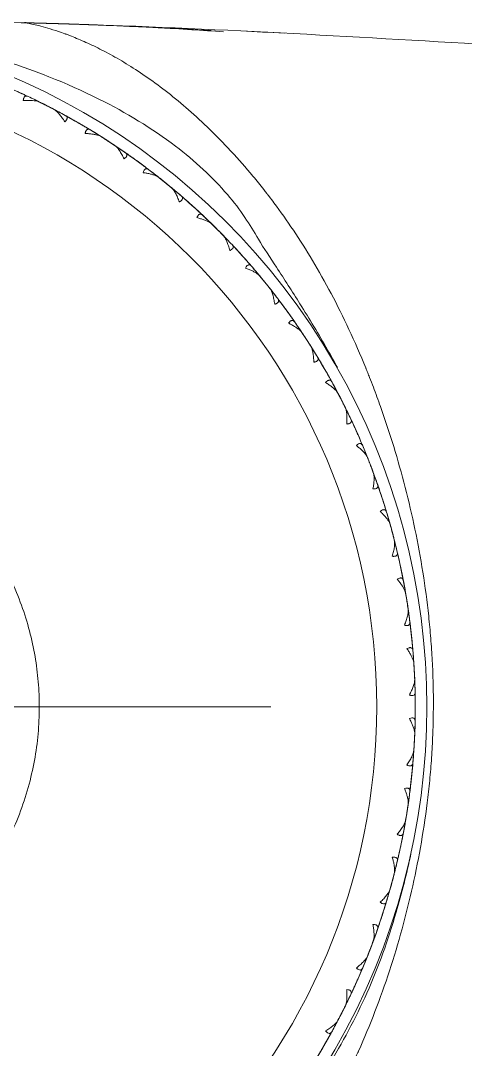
# Model space of a CAD drawing. Extents: x 6453 to 7582, y 0 to 827.
# Drawn here: x 7151.34 to 7162.87, y 208.37 to 235.06 of the extents above; entities that cross this region are included whole.
import ezdxf

# ---------------------------------------------------------------- set-up
doc = ezdxf.new("R2010")
doc.units = 0
doc.header["$LTSCALE"] = 30
doc.header["$MEASUREMENT"] = 0
doc.linetypes.add('CENTER', pattern=[2, 1.25, -0.25, 0.25, -0.25])
doc.layers.add('1', color=7, linetype='CONTINUOUS')
doc.layers.add('DEF_LAYER_ASSEM_MEMBER', color=7, linetype='CONTINUOUS')

msp = doc.modelspace()

# ---------------------------------------------------------------- linework, layer by layer
at = {"layer": '1', "color": 7, "linetype": 'Continuous', "lineweight": 18}
for start, end in [(65.1459, 76.6153), (53.1478, 64.6144), (43.3463, 52.6106), (41.1469, 42.975), (37.3894, 40.6097), (29.1487, 36.8494), (23.1384, 28.6088), (17.1478, 22.6519), (335.1431, 16.605), (331.1325, 334.6453), (325.3809, 330.615)]:
    msp.add_arc((7144.072, 217.263), 17.5, start, end, dxfattribs=at)
at = {"layer": '1', "color": 7, "linetype": 'Continuous', "lineweight": 13}
for start, end in [(0, 180), (180, 0)]:
    msp.add_arc((7144.072, 217.263), 16.5, start, end, dxfattribs=at)
at = {"layer": '1', "color": 7, "linetype": 'Continuous', "lineweight": 18}
msp.add_ellipse((7144.072, 217.263), major_axis=(14.737, 9.983), ratio=1, start_param=4.116945, end_param=7.258595, dxfattribs=at)
for points in [[(7144.072, 235.063), (7146.589, 235.063), (7149.111, 235.064), (7151.588, 235.003)], [(7151.338, 233.184), (7151.361, 233.173), (7151.385, 233.162), (7151.408, 233.151)], [(7151.533, 233.093), (7151.589, 233.067), (7151.702, 233.013), (7151.815, 232.957), (7151.871, 232.929)], [(7151.827, 232.951), (7151.809, 232.96), (7151.767, 232.974), (7151.689, 232.987), (7151.602, 232.992), (7151.508, 232.992), (7151.441, 232.989), (7151.407, 232.987)], [(7151.872, 232.929), (7151.92, 232.905), (7151.968, 232.881), (7152.017, 232.856)], [(7152.017, 232.856), (7152.065, 232.831), (7152.113, 232.807), (7152.161, 232.782)], [(7152.162, 232.781), (7152.217, 232.752), (7152.328, 232.694), (7152.438, 232.634), (7152.493, 232.604)], [(7152.562, 232.566), (7152.602, 232.544), (7152.642, 232.522), (7152.681, 232.499)], [(7152.683, 232.498), (7152.73, 232.472), (7152.776, 232.445), (7152.822, 232.419)], [(7152.822, 232.419), (7152.868, 232.392), (7152.915, 232.365), (7152.961, 232.337)], [(7152.962, 232.337), (7152.984, 232.324), (7153.007, 232.311), (7153.029, 232.297)], [(7153.147, 232.226), (7153.201, 232.194), (7153.308, 232.128), (7153.413, 232.062), (7153.466, 232.028)], [(7153.424, 232.055), (7153.408, 232.065), (7153.367, 232.084), (7153.291, 232.104), (7153.205, 232.119), (7153.111, 232.129), (7153.044, 232.133), (7153.01, 232.134)], [(7153.466, 232.028), (7153.512, 231.999), (7153.558, 231.97), (7153.603, 231.94)], [(7153.603, 231.94), (7153.649, 231.91), (7153.694, 231.881), (7153.739, 231.851)], [(7154.051, 231.64), (7153.999, 231.675), (7153.897, 231.746), (7153.792, 231.816), (7153.739, 231.851)], [(7154.114, 231.596), (7154.152, 231.569), (7154.189, 231.542), (7154.227, 231.516)], [(7154.229, 231.514), (7154.272, 231.483), (7154.315, 231.452), (7154.358, 231.421)], [(7154.358, 231.421), (7154.401, 231.39), (7154.444, 231.358), (7154.487, 231.327)], [(7154.489, 231.325), (7154.51, 231.31), (7154.53, 231.295), (7154.55, 231.279)], [(7154.661, 231.196), (7154.711, 231.158), (7154.81, 231.082), (7154.909, 231.005), (7154.958, 230.965)], [(7154.919, 230.996), (7154.904, 231.008), (7154.866, 231.031), (7154.792, 231.059), (7154.708, 231.083), (7154.616, 231.103), (7154.549, 231.113), (7154.515, 231.118)], [(7154.958, 230.965), (7155.001, 230.931), (7155.043, 230.897), (7155.085, 230.863)], [(7155.085, 230.863), (7155.127, 230.829), (7155.169, 230.795), (7155.211, 230.761)], [(7155.211, 230.76), (7155.26, 230.72), (7155.357, 230.639), (7155.452, 230.558), (7155.499, 230.518)], [(7155.558, 230.466), (7155.593, 230.436), (7155.627, 230.406), (7155.661, 230.376)], [(7155.661, 230.376), (7155.701, 230.34), (7155.742, 230.304), (7155.782, 230.268)], [(7155.782, 230.268), (7155.821, 230.233), (7155.86, 230.197), (7155.9, 230.161)], [(7155.902, 230.159), (7155.921, 230.142), (7155.94, 230.124), (7155.958, 230.107)], [(7156.295, 229.787), (7156.281, 229.801), (7156.245, 229.827), (7156.175, 229.863), (7156.094, 229.896), (7156.005, 229.925), (7155.94, 229.942), (7155.906, 229.951)], [(7156.06, 230.013), (7156.105, 229.97), (7156.195, 229.884), (7156.286, 229.797), (7156.331, 229.752)], [(7156.331, 229.752), (7156.37, 229.714), (7156.408, 229.676), (7156.446, 229.638)], [(7156.446, 229.638), (7156.484, 229.6), (7156.523, 229.561), (7156.561, 229.522)], [(7156.561, 229.522), (7156.605, 229.477), (7156.692, 229.387), (7156.779, 229.296), (7156.821, 229.251)], [(7156.876, 229.193), (7156.906, 229.16), (7156.937, 229.127), (7156.968, 229.093)], [(7156.968, 229.093), (7157.004, 229.054), (7157.04, 229.014), (7157.077, 228.973)], [(7157.077, 228.973), (7157.112, 228.934), (7157.148, 228.894), (7157.183, 228.854)], [(7157.185, 228.852), (7157.203, 228.832), (7157.22, 228.812), (7157.238, 228.791)], [(7157.537, 228.441), (7157.525, 228.456), (7157.492, 228.486), (7157.426, 228.529), (7157.348, 228.57), (7157.263, 228.608), (7157.2, 228.632), (7157.168, 228.644)], [(7157.327, 228.69), (7157.367, 228.643), (7157.448, 228.548), (7157.529, 228.451), (7157.569, 228.403)], [(7157.569, 228.402), (7157.603, 228.361), (7157.637, 228.319), (7157.672, 228.276)], [(7157.672, 228.276), (7157.706, 228.235), (7157.74, 228.192), (7157.774, 228.15)], [(7157.774, 228.149), (7157.812, 228.102), (7157.888, 228.005), (7157.966, 227.904), (7158.005, 227.852)], [(7158.052, 227.789), (7158.08, 227.753), (7158.107, 227.717), (7158.134, 227.68)], [(7158.135, 227.678), (7158.167, 227.636), (7158.198, 227.593), (7158.23, 227.55)], [(7158.23, 227.55), (7158.261, 227.507), (7158.292, 227.464), (7158.323, 227.42)], [(7158.324, 227.418), (7158.34, 227.397), (7158.355, 227.376), (7158.369, 227.354)], [(7158.632, 226.972), (7158.621, 226.988), (7158.592, 227.021), (7158.531, 227.071), (7158.458, 227.12), (7158.376, 227.167), (7158.317, 227.198), (7158.286, 227.213)], [(7158.448, 227.242), (7158.484, 227.191), (7158.554, 227.088), (7158.624, 226.983), (7158.659, 226.931)], [(7158.66, 226.93), (7158.689, 226.885), (7158.719, 226.84), (7158.749, 226.794)], [(7158.749, 226.794), (7158.778, 226.749), (7158.807, 226.704), (7158.836, 226.658)], [(7158.837, 226.657), (7158.87, 226.605), (7158.937, 226.499), (7159.003, 226.392), (7159.035, 226.338)], [(7159.076, 226.27), (7159.099, 226.232), (7159.123, 226.193), (7159.146, 226.153)], [(7159.146, 226.153), (7159.173, 226.107), (7159.2, 226.06), (7159.227, 226.013)], [(7159.227, 226.013), (7159.254, 225.967), (7159.28, 225.921), (7159.306, 225.875)], [(7159.308, 225.872), (7159.321, 225.85), (7159.333, 225.827), (7159.346, 225.805)], [(7159.567, 225.397), (7159.558, 225.414), (7159.532, 225.45), (7159.477, 225.506), (7159.409, 225.563), (7159.333, 225.618), (7159.277, 225.654), (7159.248, 225.673)], [(7159.413, 225.684), (7159.442, 225.63), (7159.502, 225.52), (7159.561, 225.409), (7159.59, 225.353)], [(7159.59, 225.353), (7159.615, 225.305), (7159.64, 225.256), (7159.665, 225.208)], [(7159.665, 225.208), (7159.689, 225.16), (7159.713, 225.112), (7159.738, 225.063)], [(7159.738, 225.063), (7159.766, 225.007), (7159.821, 224.895), (7159.875, 224.781), (7159.902, 224.724)], [(7159.935, 224.653), (7159.954, 224.612), (7159.973, 224.57), (7159.992, 224.529)], [(7159.993, 224.529), (7160.015, 224.479), (7160.037, 224.43), (7160.059, 224.381)], [(7160.059, 224.381), (7160.081, 224.333), (7160.102, 224.284), (7160.123, 224.235)], [(7160.124, 224.233), (7160.134, 224.209), (7160.145, 224.186), (7160.155, 224.163)], [(7160.332, 223.732), (7160.325, 223.751), (7160.303, 223.789), (7160.254, 223.851), (7160.193, 223.914), (7160.123, 223.977), (7160.071, 224.019), (7160.044, 224.04)], [(7160.209, 224.035), (7160.233, 223.977), (7160.281, 223.862), (7160.327, 223.745), (7160.351, 223.687)], [(7160.351, 223.685), (7160.371, 223.635), (7160.39, 223.585), (7160.41, 223.535)], [(7160.41, 223.535), (7160.429, 223.484), (7160.448, 223.434), (7160.467, 223.383)], [(7160.467, 223.382), (7160.489, 223.323), (7160.533, 223.205), (7160.575, 223.087), (7160.595, 223.029)], [(7160.621, 222.954), (7160.636, 222.911), (7160.65, 222.868), (7160.665, 222.825)], [(7160.665, 222.825), (7160.682, 222.773), (7160.699, 222.722), (7160.715, 222.671)], [(7160.715, 222.671), (7160.732, 222.621), (7160.748, 222.57), (7160.764, 222.519)], [(7160.92, 221.997), (7160.914, 222.016), (7160.896, 222.057), (7160.854, 222.123), (7160.799, 222.192), (7160.737, 222.262), (7160.689, 222.31), (7160.665, 222.334)], [(7160.765, 222.517), (7160.773, 222.492), (7160.78, 222.468), (7160.788, 222.444)], [(7160.828, 222.311), (7160.846, 222.251), (7160.881, 222.132), (7160.916, 222.011), (7160.933, 221.95)], [(7160.933, 221.948), (7160.948, 221.896), (7160.962, 221.844), (7160.976, 221.793)], [(7160.976, 221.793), (7160.99, 221.741), (7161.003, 221.688), (7161.017, 221.636)], [(7161.017, 221.635), (7161.033, 221.574), (7161.064, 221.452), (7161.093, 221.33), (7161.107, 221.27)], [(7161.125, 221.193), (7161.135, 221.149), (7161.145, 221.105), (7161.155, 221.06)], [(7161.156, 221.058), (7161.167, 221.006), (7161.179, 220.954), (7161.19, 220.902)], [(7161.19, 220.902), (7161.201, 220.85), (7161.211, 220.798), (7161.222, 220.746)], [(7161.223, 220.743), (7161.228, 220.718), (7161.233, 220.693), (7161.238, 220.668)], [(7161.322, 220.21), (7161.319, 220.23), (7161.305, 220.272), (7161.27, 220.343), (7161.223, 220.417), (7161.168, 220.493), (7161.126, 220.545), (7161.104, 220.572)], [(7161.264, 220.532), (7161.276, 220.471), (7161.298, 220.348), (7161.32, 220.224), (7161.33, 220.162)], [(7161.33, 220.161), (7161.339, 220.108), (7161.348, 220.054), (7161.357, 220.001)], [(7161.357, 220.001), (7161.365, 219.948), (7161.373, 219.894), (7161.381, 219.84)], [(7161.381, 219.84), (7161.391, 219.777), (7161.408, 219.652), (7161.425, 219.529), (7161.433, 219.467)], [(7161.442, 219.389), (7161.448, 219.344), (7161.453, 219.299), (7161.458, 219.254)], [(7161.459, 219.251), (7161.465, 219.198), (7161.471, 219.145), (7161.476, 219.093)], [(7161.476, 219.093), (7161.482, 219.04), (7161.487, 218.987), (7161.492, 218.934)], [(7161.492, 218.931), (7161.495, 218.906), (7161.497, 218.88), (7161.499, 218.855)], [(7161.536, 218.391), (7161.534, 218.411), (7161.525, 218.454), (7161.498, 218.528), (7161.459, 218.607), (7161.412, 218.688), (7161.375, 218.745), (7161.356, 218.773)], [(7161.512, 218.717), (7161.517, 218.655), (7161.526, 218.53), (7161.535, 218.405), (7161.539, 218.342)], [(7161.539, 218.341), (7161.542, 218.287), (7161.545, 218.233), (7161.548, 218.179)], [(7161.548, 218.179), (7161.551, 218.125), (7161.553, 218.071), (7161.556, 218.017)], [(7161.556, 218.016), (7161.558, 217.953), (7161.563, 217.828), (7161.567, 217.703), (7161.568, 217.641)], [(7161.566, 217.739), (7161.568, 217.635), (7161.57, 217.531), (7161.571, 217.425)], [(7161.571, 217.423), (7161.572, 217.37), (7161.572, 217.317), (7161.572, 217.263)], [(7161.572, 217.263), (7161.572, 217.21), (7161.572, 217.157), (7161.571, 217.104)], [(7161.558, 216.559), (7161.559, 216.579), (7161.554, 216.623), (7161.534, 216.7), (7161.504, 216.782), (7161.466, 216.868), (7161.435, 216.928), (7161.419, 216.958)], [(7161.568, 216.886), (7161.567, 216.823), (7161.563, 216.697), (7161.558, 216.572), (7161.556, 216.51)], [(7161.556, 216.51), (7161.553, 216.455), (7161.551, 216.401), (7161.548, 216.347)], [(7161.539, 216.185), (7161.535, 216.122), (7161.526, 215.996), (7161.517, 215.872), (7161.512, 215.81)], [(7161.548, 216.347), (7161.545, 216.293), (7161.542, 216.239), (7161.539, 216.185)], [(7161.519, 215.903), (7161.511, 215.8), (7161.502, 215.697), (7161.492, 215.595)], [(7161.476, 215.434), (7161.471, 215.381), (7161.465, 215.328), (7161.459, 215.276)], [(7161.479, 215.46), (7161.478, 215.451), (7161.477, 215.443), (7161.476, 215.434)], [(7161.388, 214.736), (7161.391, 214.755), (7161.392, 214.8), (7161.38, 214.877), (7161.358, 214.963), (7161.329, 215.052), (7161.305, 215.115), (7161.292, 215.147)], [(7161.458, 215.273), (7161.454, 215.237), (7161.45, 215.202), (7161.446, 215.167)], [(7161.433, 215.059), (7161.425, 214.997), (7161.408, 214.872), (7161.39, 214.748), (7161.381, 214.687)], [(7161.381, 214.686), (7161.373, 214.633), (7161.365, 214.579), (7161.357, 214.526)], [(7161.33, 214.365), (7161.32, 214.303), (7161.298, 214.179), (7161.276, 214.056), (7161.264, 213.995)], [(7161.357, 214.526), (7161.348, 214.472), (7161.339, 214.419), (7161.33, 214.366)], [(7161.281, 214.086), (7161.262, 213.985), (7161.243, 213.884), (7161.223, 213.784)], [(7161.19, 213.625), (7161.201, 213.678), (7161.212, 213.73), (7161.222, 213.781)], [(7161.19, 213.625), (7161.178, 213.573), (7161.167, 213.521), (7161.156, 213.469)], [(7161.029, 212.939), (7161.034, 212.958), (7161.039, 213.003), (7161.036, 213.081), (7161.023, 213.168), (7161.003, 213.26), (7160.986, 213.325), (7160.977, 213.358)], [(7161.017, 212.892), (7161.033, 212.952), (7161.064, 213.074), (7161.093, 213.196), (7161.107, 213.257)], [(7161.123, 213.326), (7161.134, 213.374), (7161.145, 213.42), (7161.155, 213.466)], [(7160.933, 212.577), (7160.947, 212.629), (7160.962, 212.682), (7160.976, 212.734)], [(7160.976, 212.734), (7160.99, 212.787), (7161.004, 212.839), (7161.017, 212.891)], [(7160.828, 212.216), (7160.847, 212.277), (7160.883, 212.399), (7160.916, 212.518), (7160.933, 212.577)], [(7160.765, 212.01), (7160.773, 212.034), (7160.78, 212.059), (7160.788, 212.083)], [(7160.665, 211.701), (7160.653, 211.667), (7160.642, 211.633), (7160.63, 211.599)], [(7160.665, 211.704), (7160.682, 211.755), (7160.699, 211.805), (7160.715, 211.855)], [(7160.723, 211.88), (7160.721, 211.872), (7160.718, 211.864), (7160.715, 211.855)], [(7160.595, 211.498), (7160.575, 211.439), (7160.533, 211.322), (7160.489, 211.204), (7160.467, 211.144)], [(7160.484, 211.19), (7160.491, 211.209), (7160.501, 211.252), (7160.506, 211.331), (7160.502, 211.419), (7160.492, 211.512), (7160.482, 211.579), (7160.476, 211.612)], [(7160.467, 211.144), (7160.448, 211.093), (7160.429, 211.043), (7160.41, 210.992)], [(7160.41, 210.992), (7160.39, 210.942), (7160.371, 210.891), (7160.351, 210.841)], [(7160.247, 210.584), (7160.207, 210.487), (7160.166, 210.391), (7160.124, 210.294)], [(7160.351, 210.84), (7160.328, 210.782), (7160.281, 210.666), (7160.233, 210.55), (7160.209, 210.492)], [(7160.059, 210.145), (7160.037, 210.096), (7160.015, 210.046), (7159.992, 209.997)], [(7160.07, 210.169), (7160.066, 210.161), (7160.063, 210.153), (7160.059, 210.145)], [(7159.902, 209.802), (7159.875, 209.746), (7159.822, 209.633), (7159.766, 209.521), (7159.738, 209.464)], [(7159.76, 209.508), (7159.769, 209.526), (7159.783, 209.568), (7159.795, 209.646), (7159.801, 209.733), (7159.801, 209.827), (7159.798, 209.894), (7159.795, 209.929)], [(7159.992, 209.998), (7159.977, 209.965), (7159.962, 209.932), (7159.947, 209.9)], [(7159.665, 209.318), (7159.64, 209.27), (7159.615, 209.222), (7159.59, 209.174)], [(7159.738, 209.464), (7159.714, 209.415), (7159.689, 209.367), (7159.665, 209.318)], [(7159.59, 209.174), (7159.561, 209.118), (7159.503, 209.008), (7159.443, 208.897), (7159.413, 208.842)], [(7159.46, 208.928), (7159.41, 208.837), (7159.36, 208.746), (7159.308, 208.654)], [(7159.227, 208.513), (7159.201, 208.467), (7159.174, 208.422), (7159.147, 208.376)], [(7159.24, 208.536), (7159.236, 208.528), (7159.232, 208.521), (7159.227, 208.513)]]:
    msp.add_open_spline(points, degree=3, dxfattribs=at)
for points, knots in [([(7144.376, 235.047), (7145.011, 235.045), (7146.433, 234.979), (7148.568, 234.661), (7150.963, 234.059), (7153.27, 233.159), (7155.306, 231.931), (7156.518, 230.813), (7157.165, 229.969), (7157.51, 229.367), (7158.008, 228.613), (7158.625, 227.658), (7159.159, 226.778), (7159.472, 226.216), (7159.556, 226.061)], [0, 0, 0, 0, 0.09781, 0.219866, 0.331187, 0.477574, 0.600423, 0.702534, 0.747007, 0.788772, 0.838445, 0.899373, 0.972473, 1, 1, 1, 1]), ([(7162.042, 217.281), (7162.042, 217.378), (7162.042, 217.476), (7162.04, 217.673), (7162.038, 217.772), (7162.031, 218.066), (7162.024, 218.262), (7162.003, 218.651), (7161.99, 218.845), (7161.959, 219.231), (7161.941, 219.423), (7161.88, 219.997), (7161.829, 220.377), (7161.71, 221.128), (7161.641, 221.499), (7161.488, 222.234), (7161.404, 222.597), (7161.219, 223.313), (7161.12, 223.667), (7160.906, 224.365), (7160.792, 224.71), (7160.611, 225.219), (7160.549, 225.387), (7160.454, 225.638), (7160.405, 225.763), (7160.347, 225.908), (7160.318, 225.98), (7160.304, 226.016), (7160.296, 226.034), (7160.293, 226.043), (7160.291, 226.047), (7160.29, 226.049), (7160.289, 226.051), (7160.289, 226.051), (7160.148, 226.397), (7160.002, 226.73), (7159.702, 227.373), (7159.548, 227.683), (7159.233, 228.278), (7159.072, 228.564), (7158.745, 229.112), (7158.579, 229.374), (7158.245, 229.873), (7158.076, 230.11), (7157.866, 230.392), (7157.814, 230.461), (7157.759, 230.533), (7157.745, 230.551), (7157.741, 230.555), (7157.74, 230.557), (7157.74, 230.558), (7157.738, 230.56), (7157.73, 230.57), (7157.699, 230.61), (7157.576, 230.768), (7157.458, 230.913), (7157.176, 231.253), (7156.988, 231.466), (7156.708, 231.768), (7156.569, 231.915), (7156.408, 232.078), (7156.328, 232.157), (7156.288, 232.196), (7156.268, 232.216), (7156.258, 232.226), (7156.253, 232.231), (7156.251, 232.233), (7156.249, 232.234), (7156.249, 232.235), (7156.061, 232.417), (7155.877, 232.587), (7155.512, 232.907), (7155.332, 233.056), (7154.978, 233.333), (7154.804, 233.461), (7154.464, 233.699), (7154.298, 233.808), (7153.976, 234.008), (7153.82, 234.098), (7153.519, 234.263), (7153.373, 234.338), (7153.096, 234.471), (7152.963, 234.53), (7152.775, 234.61), (7152.683, 234.647), (7152.581, 234.686), (7152.531, 234.705), (7152.507, 234.714), (7152.495, 234.718), (7152.488, 234.721), (7152.486, 234.722), (7152.484, 234.722), (7152.483, 234.723), (7152.264, 234.803), (7152.074, 234.861), (7151.841, 234.924), (7151.772, 234.942), (7151.652, 234.97), (7151.601, 234.981), (7151.52, 234.998), (7151.489, 235.003), (7151.448, 235.011), (7151.438, 235.013), (7151.441, 235.014), (7151.453, 235.013), (7151.49, 235.01), (7151.505, 235.009), (7151.533, 235.006), (7151.542, 235.005), (7151.564, 235.004), (7151.575, 235.003), (7151.588, 235.002)], [0, 0, 0, 0, 0.007812, 0.007812, 0.015625, 0.015625, 0.03125, 0.03125, 0.046875, 0.046875, 0.0625, 0.0625, 0.09375, 0.09375, 0.125, 0.125, 0.15625, 0.15625, 0.1875, 0.1875, 0.21875, 0.21875, 0.234375, 0.234375, 0.242187, 0.246094, 0.248047, 0.249023, 0.249512, 0.249756, 0.249878, 0.249939, 0.249939, 0.25, 0.25, 0.28125, 0.28125, 0.3125, 0.3125, 0.34375, 0.34375, 0.375, 0.375, 0.40625, 0.40625, 0.414062, 0.416016, 0.416504, 0.416626, 0.416687, 0.416687, 0.416748, 0.416992, 0.417969, 0.421875, 0.4375, 0.4375, 0.46875, 0.46875, 0.484375, 0.492187, 0.496094, 0.498047, 0.499023, 0.499512, 0.499756, 0.499878, 0.499878, 0.5, 0.5, 0.53125, 0.53125, 0.5625, 0.5625, 0.59375, 0.59375, 0.625, 0.625, 0.65625, 0.65625, 0.6875, 0.6875, 0.71875, 0.71875, 0.734375, 0.742187, 0.746094, 0.748047, 0.749023, 0.749512, 0.749756, 0.749756, 0.75, 0.75, 0.8125, 0.8125, 0.84375, 0.84375, 0.875, 0.875, 0.90625, 0.90625, 0.9375, 0.9375, 0.96875, 0.96875, 0.984375, 0.984375, 0.992187, 0.992187, 1, 1, 1, 1]), ([(7151.588, 235.003), (7151.59, 235.003), (7151.596, 235.003), (7151.605, 235.003), (7151.614, 235.002), (7151.623, 235.002), (7151.632, 235.002), (7151.642, 235.002), (7151.652, 235.001), (7151.662, 235.001), (7151.672, 235.001), (7151.682, 235.001), (7151.693, 235), (7151.704, 235), (7151.715, 235), (7151.726, 235), (7151.738, 234.999), (7151.75, 234.999), (7151.762, 234.999), (7151.774, 234.998), (7151.787, 234.998), (7151.799, 234.998), (7151.812, 234.997), (7151.825, 234.997), (7151.839, 234.997), (7151.852, 234.996), (7151.866, 234.996), (7151.88, 234.996), (7151.894, 234.995), (7151.909, 234.995), (7151.924, 234.994), (7151.938, 234.994), (7151.954, 234.994), (7151.969, 234.993), (7151.984, 234.993), (7152, 234.992), (7152.016, 234.992), (7152.032, 234.991), (7152.049, 234.991), (7152.066, 234.991), (7152.083, 234.99), (7152.1, 234.99), (7152.117, 234.989), (7152.135, 234.989), (7152.152, 234.988), (7152.17, 234.988), (7152.189, 234.987), (7152.207, 234.987), (7152.226, 234.986), (7152.244, 234.985), (7152.264, 234.985), (7152.283, 234.984), (7152.302, 234.984), (7152.322, 234.983), (7152.342, 234.983), (7152.362, 234.982), (7152.383, 234.981), (7152.403, 234.981), (7152.424, 234.98), (7152.445, 234.979), (7152.467, 234.979), (7152.488, 234.978), (7152.51, 234.977), (7152.532, 234.977), (7152.554, 234.976), (7152.576, 234.975), (7152.599, 234.975), (7152.622, 234.974), (7152.645, 234.973), (7152.668, 234.972), (7152.692, 234.972), (7152.715, 234.971), (7152.739, 234.97), (7152.763, 234.969), (7152.788, 234.968), (7152.812, 234.968), (7152.837, 234.967), (7152.862, 234.966), (7152.887, 234.965), (7152.913, 234.964), (7152.938, 234.963), (7152.964, 234.962), (7152.99, 234.962), (7153.017, 234.961), (7153.043, 234.96), (7153.07, 234.959), (7153.097, 234.958), (7153.124, 234.957), (7153.151, 234.956), (7153.179, 234.955), (7153.207, 234.954), (7153.235, 234.953), (7153.263, 234.952), (7153.291, 234.951), (7153.32, 234.95), (7153.349, 234.948), (7153.378, 234.947), (7153.398, 234.947), (7153.407, 234.946)], [0, 0, 0, 0, 0.010669, 0.02133, 0.031984, 0.04263, 0.053269, 0.0639, 0.074524, 0.08514, 0.09575, 0.106352, 0.116947, 0.127536, 0.138117, 0.148691, 0.159259, 0.16982, 0.180375, 0.190923, 0.201464, 0.212, 0.222529, 0.233051, 0.243568, 0.254079, 0.264583, 0.275082, 0.285575, 0.296062, 0.306544, 0.31702, 0.32749, 0.337955, 0.348415, 0.358869, 0.369318, 0.379763, 0.390202, 0.400636, 0.411065, 0.421489, 0.431909, 0.442324, 0.452735, 0.463141, 0.473542, 0.483939, 0.494332, 0.504721, 0.515106, 0.525487, 0.535864, 0.546237, 0.556606, 0.566971, 0.577333, 0.587691, 0.598046, 0.608397, 0.618745, 0.62909, 0.639432, 0.649771, 0.660106, 0.670439, 0.680769, 0.691096, 0.70142, 0.711742, 0.722061, 0.732378, 0.742692, 0.753004, 0.763314, 0.773622, 0.783927, 0.794231, 0.804532, 0.814832, 0.82513, 0.835427, 0.845721, 0.856015, 0.866306, 0.876597, 0.886886, 0.897174, 0.90746, 0.917746, 0.92803, 0.938314, 0.948597, 0.958879, 0.96916, 0.97944, 0.98972, 1, 1, 1, 1]), ([(7158.17, 234.738), (7157.798, 234.757), (7157.425, 234.776), (7155.233, 234.884), (7153.411, 234.957), (7151.588, 235.002)], [0, 0, 0, 0, 0.169866, 0.169866, 1, 1, 1, 1]), ([(7173.412, 233.941), (7171.595, 234.009), (7169.778, 234.092), (7166.144, 234.282), (7164.327, 234.39), (7160.692, 234.601), (7158.873, 234.706), (7155.232, 234.884), (7153.411, 234.957), (7151.588, 235.002)], [0, 0, 0, 0, 0.25, 0.25, 0.5, 0.5, 0.75, 0.75, 1, 1, 1, 1]), ([(7153.407, 234.946), (7153.626, 234.938), (7153.86, 234.928), (7154.358, 234.906), (7154.622, 234.893), (7155.179, 234.864), (7155.473, 234.847), (7156.043, 234.811), (7156.316, 234.793), (7156.599, 234.772)], [0, 0, 0, 0, 0.259504, 0.259504, 0.519009, 0.519009, 0.778513, 0.778513, 1, 1, 1, 1]), ([(7151.533, 233.093), (7151.516, 233.101), (7151.499, 233.106), (7151.478, 233.106), (7151.471, 233.105), (7151.461, 233.102), (7151.458, 233.101), (7151.452, 233.097), (7151.449, 233.095), (7151.435, 233.084), (7151.426, 233.071), (7151.416, 233.045), (7151.413, 233.035), (7151.41, 233.018), (7151.409, 233.012), (7151.408, 233), (7151.407, 232.993), (7151.407, 232.987)], [0, 0, 0, 0, 0.25, 0.25, 0.375, 0.375, 0.4375, 0.4375, 0.5, 0.5, 0.75, 0.75, 0.875, 0.875, 0.9375, 0.9375, 1, 1, 1, 1]), ([(7152.205, 232.758), (7152.226, 232.748), (7152.247, 232.732), (7152.281, 232.701), (7152.292, 232.69), (7152.31, 232.672), (7152.315, 232.666), (7152.327, 232.653), (7152.333, 232.646), (7152.362, 232.611), (7152.386, 232.58), (7152.434, 232.513), (7152.457, 232.477), (7152.481, 232.439)], [0, 0, 0, 0, 0.25, 0.25, 0.375, 0.375, 0.4375, 0.4375, 0.5, 0.5, 0.75, 0.75, 1, 1, 1, 1]), ([(7152.481, 232.439), (7152.502, 232.456), (7152.517, 232.472), (7152.533, 232.496), (7152.537, 232.504), (7152.543, 232.519), (7152.544, 232.527), (7152.545, 232.548), (7152.541, 232.56), (7152.528, 232.578), (7152.522, 232.584), (7152.509, 232.594), (7152.502, 232.599), (7152.493, 232.604)], [0, 0, 0, 0, 0.25, 0.25, 0.375, 0.375, 0.5, 0.5, 0.75, 0.75, 0.875, 0.875, 1, 1, 1, 1]), ([(7153.147, 232.226), (7153.13, 232.236), (7153.115, 232.243), (7153.093, 232.245), (7153.086, 232.245), (7153.076, 232.243), (7153.073, 232.242), (7153.066, 232.239), (7153.063, 232.238), (7153.048, 232.228), (7153.038, 232.216), (7153.025, 232.19), (7153.022, 232.181), (7153.017, 232.164), (7153.015, 232.159), (7153.012, 232.147), (7153.011, 232.14), (7153.01, 232.134)], [0, 0, 0, 0, 0.25, 0.25, 0.375, 0.375, 0.4375, 0.4375, 0.5, 0.5, 0.75, 0.75, 0.875, 0.875, 0.9375, 0.9375, 1, 1, 1, 1]), ([(7153.78, 231.823), (7153.8, 231.81), (7153.82, 231.792), (7153.85, 231.759), (7153.86, 231.746), (7153.875, 231.727), (7153.88, 231.72), (7153.89, 231.705), (7153.896, 231.698), (7153.921, 231.66), (7153.942, 231.627), (7153.982, 231.556), (7154.002, 231.517), (7154.022, 231.477)], [0, 0, 0, 0, 0.25, 0.25, 0.375, 0.375, 0.4375, 0.4375, 0.5, 0.5, 0.75, 0.75, 1, 1, 1, 1]), ([(7154.022, 231.477), (7154.043, 231.492), (7154.061, 231.506), (7154.079, 231.528), (7154.084, 231.536), (7154.091, 231.55), (7154.093, 231.557), (7154.096, 231.578), (7154.093, 231.591), (7154.082, 231.611), (7154.077, 231.617), (7154.065, 231.628), (7154.058, 231.634), (7154.051, 231.64)], [0, 0, 0, 0, 0.25, 0.25, 0.375, 0.375, 0.5, 0.5, 0.75, 0.75, 0.875, 0.875, 1, 1, 1, 1]), ([(7154.515, 231.118), (7154.523, 231.144), (7154.531, 231.164), (7154.547, 231.188), (7154.552, 231.195), (7154.564, 231.207), (7154.57, 231.211), (7154.589, 231.22), (7154.602, 231.222), (7154.624, 231.217), (7154.631, 231.214), (7154.646, 231.207), (7154.654, 231.202), (7154.661, 231.196)], [0, 0, 0, 0, 0.25, 0.25, 0.375, 0.375, 0.5, 0.5, 0.75, 0.75, 0.875, 0.875, 1, 1, 1, 1]), ([(7155.453, 230.359), (7155.437, 230.401), (7155.422, 230.442), (7155.389, 230.517), (7155.372, 230.552), (7155.347, 230.6), (7155.338, 230.615), (7155.32, 230.644), (7155.311, 230.657), (7155.285, 230.694), (7155.267, 230.714), (7155.249, 230.729)], [0, 0, 0, 0, 0.25, 0.25, 0.5, 0.5, 0.625, 0.625, 0.75, 0.75, 1, 1, 1, 1]), ([(7155.499, 230.518), (7155.513, 230.505), (7155.524, 230.492), (7155.533, 230.472), (7155.535, 230.466), (7155.536, 230.456), (7155.536, 230.452), (7155.536, 230.445), (7155.535, 230.442), (7155.531, 230.425), (7155.522, 230.411), (7155.502, 230.391), (7155.494, 230.385), (7155.48, 230.375), (7155.475, 230.372), (7155.464, 230.365), (7155.459, 230.362), (7155.453, 230.359)], [0, 0, 0, 0, 0.25, 0.25, 0.375, 0.375, 0.4375, 0.4375, 0.5, 0.5, 0.75, 0.75, 0.875, 0.875, 0.9375, 0.9375, 1, 1, 1, 1]), ([(7155.906, 229.951), (7155.916, 229.975), (7155.927, 229.995), (7155.945, 230.017), (7155.951, 230.024), (7155.964, 230.034), (7155.97, 230.037), (7155.99, 230.045), (7156.004, 230.045), (7156.024, 230.038), (7156.031, 230.034), (7156.046, 230.025), (7156.053, 230.019), (7156.06, 230.013)], [0, 0, 0, 0, 0.25, 0.25, 0.375, 0.375, 0.5, 0.5, 0.75, 0.75, 0.875, 0.875, 1, 1, 1, 1]), ([(7156.759, 229.098), (7156.748, 229.141), (7156.737, 229.183), (7156.712, 229.261), (7156.699, 229.298), (7156.679, 229.348), (7156.672, 229.364), (7156.657, 229.395), (7156.65, 229.409), (7156.627, 229.448), (7156.612, 229.47), (7156.596, 229.487)], [0, 0, 0, 0, 0.25, 0.25, 0.5, 0.5, 0.625, 0.625, 0.75, 0.75, 1, 1, 1, 1]), ([(7156.821, 229.251), (7156.835, 229.237), (7156.844, 229.223), (7156.851, 229.202), (7156.852, 229.195), (7156.852, 229.185), (7156.852, 229.182), (7156.851, 229.175), (7156.85, 229.171), (7156.844, 229.155), (7156.834, 229.142), (7156.811, 229.125), (7156.803, 229.119), (7156.788, 229.111), (7156.783, 229.108), (7156.771, 229.103), (7156.766, 229.1), (7156.759, 229.098)], [0, 0, 0, 0, 0.25, 0.25, 0.375, 0.375, 0.4375, 0.4375, 0.5, 0.5, 0.75, 0.75, 0.875, 0.875, 0.9375, 0.9375, 1, 1, 1, 1]), ([(7157.168, 228.644), (7157.18, 228.667), (7157.193, 228.686), (7157.213, 228.706), (7157.22, 228.712), (7157.233, 228.721), (7157.24, 228.724), (7157.261, 228.729), (7157.274, 228.727), (7157.294, 228.718), (7157.301, 228.714), (7157.314, 228.703), (7157.32, 228.697), (7157.327, 228.69)], [0, 0, 0, 0, 0.25, 0.25, 0.375, 0.375, 0.5, 0.5, 0.75, 0.75, 0.875, 0.875, 1, 1, 1, 1]), ([(7157.927, 227.707), (7157.921, 227.751), (7157.913, 227.794), (7157.897, 227.874), (7157.888, 227.912), (7157.873, 227.964), (7157.868, 227.981), (7157.856, 228.013), (7157.851, 228.028), (7157.832, 228.069), (7157.819, 228.092), (7157.805, 228.111)], [0, 0, 0, 0, 0.25, 0.25, 0.5, 0.5, 0.625, 0.625, 0.75, 0.75, 1, 1, 1, 1]), ([(7158.005, 227.852), (7158.016, 227.837), (7158.024, 227.822), (7158.029, 227.801), (7158.029, 227.794), (7158.028, 227.784), (7158.028, 227.78), (7158.026, 227.774), (7158.024, 227.771), (7158.017, 227.755), (7158.005, 227.743), (7157.981, 227.728), (7157.972, 227.723), (7157.957, 227.717), (7157.951, 227.714), (7157.939, 227.71), (7157.933, 227.708), (7157.927, 227.707)], [0, 0, 0, 0, 0.25, 0.25, 0.375, 0.375, 0.4375, 0.4375, 0.5, 0.5, 0.75, 0.75, 0.875, 0.875, 0.9375, 0.9375, 1, 1, 1, 1]), ([(7158.286, 227.213), (7158.3, 227.235), (7158.315, 227.252), (7158.337, 227.27), (7158.344, 227.275), (7158.359, 227.282), (7158.366, 227.284), (7158.387, 227.287), (7158.4, 227.285), (7158.419, 227.273), (7158.425, 227.268), (7158.437, 227.257), (7158.443, 227.25), (7158.448, 227.242)], [0, 0, 0, 0, 0.25, 0.25, 0.375, 0.375, 0.5, 0.5, 0.75, 0.75, 0.875, 0.875, 1, 1, 1, 1]), ([(7158.943, 226.201), (7158.941, 226.246), (7158.938, 226.289), (7158.931, 226.371), (7158.926, 226.409), (7158.916, 226.463), (7158.912, 226.48), (7158.904, 226.513), (7158.9, 226.528), (7158.886, 226.571), (7158.876, 226.596), (7158.863, 226.616)], [0, 0, 0, 0, 0.25, 0.25, 0.5, 0.5, 0.625, 0.625, 0.75, 0.75, 1, 1, 1, 1]), ([(7159.035, 226.338), (7159.045, 226.322), (7159.051, 226.306), (7159.054, 226.284), (7159.054, 226.277), (7159.052, 226.267), (7159.051, 226.264), (7159.048, 226.258), (7159.046, 226.255), (7159.037, 226.24), (7159.025, 226.229), (7158.999, 226.217), (7158.989, 226.213), (7158.973, 226.208), (7158.967, 226.206), (7158.955, 226.204), (7158.949, 226.202), (7158.943, 226.201)], [0, 0, 0, 0, 0.25, 0.25, 0.375, 0.375, 0.4375, 0.4375, 0.5, 0.5, 0.75, 0.75, 0.875, 0.875, 0.9375, 0.9375, 1, 1, 1, 1]), ([(7159.248, 225.673), (7159.265, 225.693), (7159.281, 225.708), (7159.305, 225.724), (7159.313, 225.728), (7159.328, 225.734), (7159.335, 225.735), (7159.356, 225.736), (7159.369, 225.732), (7159.387, 225.719), (7159.393, 225.713), (7159.403, 225.7), (7159.408, 225.693), (7159.413, 225.684)], [0, 0, 0, 0, 0.25, 0.25, 0.375, 0.375, 0.5, 0.5, 0.75, 0.75, 0.875, 0.875, 1, 1, 1, 1]), ([(7159.795, 224.598), (7159.799, 224.643), (7159.8, 224.686), (7159.801, 224.768), (7159.8, 224.807), (7159.796, 224.861), (7159.795, 224.878), (7159.79, 224.912), (7159.787, 224.928), (7159.778, 224.972), (7159.77, 224.998), (7159.76, 225.018)], [0, 0, 0, 0, 0.25, 0.25, 0.5, 0.5, 0.625, 0.625, 0.75, 0.75, 1, 1, 1, 1]), ([(7159.902, 224.724), (7159.91, 224.707), (7159.914, 224.691), (7159.915, 224.669), (7159.914, 224.662), (7159.911, 224.652), (7159.909, 224.649), (7159.906, 224.643), (7159.904, 224.64), (7159.893, 224.626), (7159.88, 224.617), (7159.853, 224.607), (7159.843, 224.605), (7159.826, 224.601), (7159.821, 224.6), (7159.808, 224.599), (7159.802, 224.598), (7159.795, 224.598)], [0, 0, 0, 0, 0.25, 0.25, 0.375, 0.375, 0.4375, 0.4375, 0.5, 0.5, 0.75, 0.75, 0.875, 0.875, 0.9375, 0.9375, 1, 1, 1, 1]), ([(7160.044, 224.04), (7160.063, 224.059), (7160.081, 224.072), (7160.106, 224.086), (7160.114, 224.089), (7160.13, 224.093), (7160.137, 224.094), (7160.158, 224.092), (7160.171, 224.087), (7160.187, 224.072), (7160.192, 224.066), (7160.201, 224.052), (7160.205, 224.044), (7160.209, 224.035)], [0, 0, 0, 0, 0.25, 0.25, 0.375, 0.375, 0.5, 0.5, 0.75, 0.75, 0.875, 0.875, 1, 1, 1, 1]), ([(7160.476, 222.914), (7160.484, 222.959), (7160.49, 223.001), (7160.5, 223.083), (7160.503, 223.121), (7160.504, 223.176), (7160.504, 223.193), (7160.503, 223.227), (7160.502, 223.243), (7160.498, 223.288), (7160.493, 223.314), (7160.484, 223.336)], [0, 0, 0, 0, 0.25, 0.25, 0.5, 0.5, 0.625, 0.625, 0.75, 0.75, 1, 1, 1, 1]), ([(7160.595, 223.029), (7160.601, 223.011), (7160.604, 222.994), (7160.602, 222.972), (7160.6, 222.966), (7160.596, 222.956), (7160.595, 222.953), (7160.591, 222.947), (7160.588, 222.945), (7160.576, 222.932), (7160.562, 222.925), (7160.534, 222.918), (7160.524, 222.916), (7160.507, 222.914), (7160.501, 222.914), (7160.489, 222.914), (7160.483, 222.914), (7160.476, 222.914)], [0, 0, 0, 0, 0.25, 0.25, 0.375, 0.375, 0.4375, 0.4375, 0.5, 0.5, 0.75, 0.75, 0.875, 0.875, 0.9375, 0.9375, 1, 1, 1, 1]), ([(7160.665, 222.334), (7160.685, 222.35), (7160.705, 222.362), (7160.731, 222.372), (7160.74, 222.375), (7160.756, 222.377), (7160.763, 222.377), (7160.784, 222.373), (7160.796, 222.366), (7160.81, 222.35), (7160.815, 222.343), (7160.822, 222.328), (7160.825, 222.32), (7160.828, 222.311)], [0, 0, 0, 0, 0.25, 0.25, 0.375, 0.375, 0.5, 0.5, 0.75, 0.75, 0.875, 0.875, 1, 1, 1, 1]), ([(7160.977, 221.168), (7160.989, 221.212), (7161, 221.254), (7161.018, 221.334), (7161.025, 221.372), (7161.032, 221.426), (7161.034, 221.443), (7161.037, 221.477), (7161.038, 221.493), (7161.038, 221.538), (7161.035, 221.565), (7161.029, 221.587)], [0, 0, 0, 0, 0.25, 0.25, 0.5, 0.5, 0.625, 0.625, 0.75, 0.75, 1, 1, 1, 1]), ([(7161.107, 221.27), (7161.112, 221.251), (7161.112, 221.235), (7161.108, 221.213), (7161.106, 221.207), (7161.101, 221.198), (7161.099, 221.195), (7161.094, 221.19), (7161.092, 221.187), (7161.078, 221.176), (7161.063, 221.17), (7161.035, 221.166), (7161.025, 221.165), (7161.008, 221.165), (7161.002, 221.166), (7160.99, 221.167), (7160.983, 221.168), (7160.977, 221.168)], [0, 0, 0, 0, 0.25, 0.25, 0.375, 0.375, 0.4375, 0.4375, 0.5, 0.5, 0.75, 0.75, 0.875, 0.875, 0.9375, 0.9375, 1, 1, 1, 1]), ([(7161.104, 220.572), (7161.126, 220.585), (7161.146, 220.595), (7161.174, 220.603), (7161.183, 220.604), (7161.199, 220.605), (7161.206, 220.604), (7161.227, 220.598), (7161.237, 220.59), (7161.25, 220.572), (7161.254, 220.565), (7161.26, 220.55), (7161.262, 220.541), (7161.264, 220.532)], [0, 0, 0, 0, 0.25, 0.25, 0.375, 0.375, 0.5, 0.5, 0.75, 0.75, 0.875, 0.875, 1, 1, 1, 1]), ([(7161.292, 219.38), (7161.309, 219.422), (7161.324, 219.462), (7161.35, 219.54), (7161.361, 219.577), (7161.374, 219.63), (7161.378, 219.647), (7161.384, 219.68), (7161.387, 219.696), (7161.392, 219.741), (7161.392, 219.768), (7161.388, 219.791)], [0, 0, 0, 0, 0.25, 0.25, 0.5, 0.5, 0.625, 0.625, 0.75, 0.75, 1, 1, 1, 1]), ([(7161.433, 219.467), (7161.435, 219.448), (7161.434, 219.432), (7161.428, 219.411), (7161.425, 219.404), (7161.419, 219.396), (7161.417, 219.394), (7161.412, 219.389), (7161.409, 219.387), (7161.394, 219.377), (7161.379, 219.372), (7161.35, 219.371), (7161.34, 219.372), (7161.323, 219.374), (7161.317, 219.375), (7161.305, 219.377), (7161.299, 219.378), (7161.292, 219.38)], [0, 0, 0, 0, 0.25, 0.25, 0.375, 0.375, 0.4375, 0.4375, 0.5, 0.5, 0.75, 0.75, 0.875, 0.875, 0.9375, 0.9375, 1, 1, 1, 1]), ([(7161.356, 218.773), (7161.38, 218.785), (7161.401, 218.792), (7161.429, 218.797), (7161.438, 218.797), (7161.454, 218.796), (7161.462, 218.795), (7161.481, 218.787), (7161.491, 218.778), (7161.502, 218.759), (7161.505, 218.751), (7161.509, 218.735), (7161.511, 218.726), (7161.512, 218.717)], [0, 0, 0, 0, 0.25, 0.25, 0.375, 0.375, 0.5, 0.5, 0.75, 0.75, 0.875, 0.875, 1, 1, 1, 1]), ([(7161.419, 217.568), (7161.44, 217.608), (7161.46, 217.647), (7161.494, 217.721), (7161.509, 217.757), (7161.527, 217.808), (7161.533, 217.825), (7161.542, 217.857), (7161.546, 217.873), (7161.556, 217.917), (7161.559, 217.944), (7161.558, 217.967)], [0, 0, 0, 0, 0.25, 0.25, 0.5, 0.5, 0.625, 0.625, 0.75, 0.75, 1, 1, 1, 1]), ([(7161.568, 217.641), (7161.568, 217.621), (7161.566, 217.605), (7161.557, 217.585), (7161.553, 217.579), (7161.547, 217.571), (7161.544, 217.569), (7161.539, 217.565), (7161.536, 217.563), (7161.52, 217.555), (7161.504, 217.552), (7161.476, 217.554), (7161.466, 217.555), (7161.449, 217.559), (7161.443, 217.561), (7161.432, 217.564), (7161.426, 217.566), (7161.419, 217.568)], [0, 0, 0, 0, 0.25, 0.25, 0.375, 0.375, 0.4375, 0.4375, 0.5, 0.5, 0.75, 0.75, 0.875, 0.875, 0.9375, 0.9375, 1, 1, 1, 1]), ([(7161.419, 216.958), (7161.444, 216.967), (7161.466, 216.972), (7161.495, 216.974), (7161.503, 216.974), (7161.519, 216.971), (7161.526, 216.969), (7161.545, 216.959), (7161.554, 216.949), (7161.563, 216.928), (7161.565, 216.921), (7161.568, 216.904), (7161.568, 216.895), (7161.568, 216.886)], [0, 0, 0, 0, 0.25, 0.25, 0.375, 0.375, 0.5, 0.5, 0.75, 0.75, 0.875, 0.875, 1, 1, 1, 1]), ([(7161.356, 215.753), (7161.381, 215.791), (7161.405, 215.827), (7161.446, 215.898), (7161.465, 215.932), (7161.488, 215.981), (7161.496, 215.997), (7161.509, 216.028), (7161.514, 216.043), (7161.528, 216.086), (7161.534, 216.112), (7161.536, 216.136)], [0, 0, 0, 0, 0.25, 0.25, 0.5, 0.5, 0.625, 0.625, 0.75, 0.75, 1, 1, 1, 1]), ([(7161.512, 215.81), (7161.51, 215.791), (7161.506, 215.774), (7161.495, 215.755), (7161.491, 215.75), (7161.483, 215.743), (7161.48, 215.741), (7161.475, 215.737), (7161.471, 215.736), (7161.455, 215.729), (7161.439, 215.728), (7161.411, 215.733), (7161.401, 215.735), (7161.385, 215.741), (7161.379, 215.743), (7161.368, 215.748), (7161.362, 215.751), (7161.356, 215.753)], [0, 0, 0, 0, 0.25, 0.25, 0.375, 0.375, 0.4375, 0.4375, 0.5, 0.5, 0.75, 0.75, 0.875, 0.875, 0.9375, 0.9375, 1, 1, 1, 1]), ([(7161.292, 215.147), (7161.318, 215.153), (7161.34, 215.156), (7161.369, 215.155), (7161.378, 215.153), (7161.393, 215.149), (7161.4, 215.146), (7161.418, 215.134), (7161.425, 215.123), (7161.432, 215.102), (7161.433, 215.094), (7161.434, 215.078), (7161.434, 215.069), (7161.433, 215.059)], [0, 0, 0, 0, 0.25, 0.25, 0.375, 0.375, 0.5, 0.5, 0.75, 0.75, 0.875, 0.875, 1, 1, 1, 1]), ([(7161.104, 213.955), (7161.133, 213.99), (7161.159, 214.023), (7161.208, 214.089), (7161.23, 214.121), (7161.259, 214.167), (7161.268, 214.183), (7161.284, 214.212), (7161.291, 214.227), (7161.31, 214.268), (7161.318, 214.293), (7161.322, 214.316)], [0, 0, 0, 0, 0.25, 0.25, 0.5, 0.5, 0.625, 0.625, 0.75, 0.75, 1, 1, 1, 1]), ([(7161.264, 213.995), (7161.26, 213.976), (7161.255, 213.96), (7161.242, 213.942), (7161.237, 213.937), (7161.229, 213.931), (7161.226, 213.93), (7161.22, 213.927), (7161.216, 213.925), (7161.199, 213.921), (7161.183, 213.921), (7161.156, 213.929), (7161.146, 213.932), (7161.131, 213.94), (7161.126, 213.942), (7161.115, 213.948), (7161.109, 213.952), (7161.104, 213.955)], [0, 0, 0, 0, 0.25, 0.25, 0.375, 0.375, 0.4375, 0.4375, 0.5, 0.5, 0.75, 0.75, 0.875, 0.875, 0.9375, 0.9375, 1, 1, 1, 1]), ([(7161.456, 213.438), (7161.35, 212.932), (7161.042, 211.715), (7160.381, 209.839), (7159.452, 208.123), (7158.574, 206.759), (7157.877, 205.721), (7157.322, 204.833), (7157.057, 204.198), (7156.672, 203.638), (7156.27, 203.247), (7155.958, 203.002), (7155.622, 202.789), (7155.149, 202.546), (7154.233, 202.148), (7152.845, 201.621), (7151.803, 201.197), (7151.273, 200.986)], [0, 0, 0, 0, 0.079195, 0.192437, 0.301518, 0.373948, 0.438981, 0.502172, 0.568053, 0.621801, 0.643721, 0.663576, 0.68283, 0.703027, 0.748854, 0.861425, 1, 1, 1, 1]), ([(7160.977, 213.358), (7161.003, 213.362), (7161.025, 213.362), (7161.054, 213.358), (7161.062, 213.356), (7161.077, 213.35), (7161.084, 213.346), (7161.1, 213.333), (7161.107, 213.321), (7161.111, 213.299), (7161.112, 213.291), (7161.111, 213.275), (7161.109, 213.266), (7161.107, 213.257)], [0, 0, 0, 0, 0.25, 0.25, 0.375, 0.375, 0.5, 0.5, 0.75, 0.75, 0.875, 0.875, 1, 1, 1, 1]), ([(7160.665, 212.193), (7160.697, 212.224), (7160.727, 212.255), (7160.783, 212.315), (7160.808, 212.345), (7160.841, 212.388), (7160.852, 212.402), (7160.871, 212.43), (7160.879, 212.443), (7160.902, 212.482), (7160.913, 212.507), (7160.92, 212.529)], [0, 0, 0, 0, 0.25, 0.25, 0.5, 0.5, 0.625, 0.625, 0.75, 0.75, 1, 1, 1, 1]), ([(7160.828, 212.216), (7160.823, 212.197), (7160.815, 212.182), (7160.801, 212.166), (7160.795, 212.161), (7160.787, 212.156), (7160.783, 212.155), (7160.777, 212.152), (7160.774, 212.151), (7160.756, 212.149), (7160.74, 212.151), (7160.714, 212.161), (7160.705, 212.166), (7160.69, 212.175), (7160.685, 212.178), (7160.675, 212.185), (7160.67, 212.189), (7160.665, 212.193)], [0, 0, 0, 0, 0.25, 0.25, 0.375, 0.375, 0.4375, 0.4375, 0.5, 0.5, 0.75, 0.75, 0.875, 0.875, 0.9375, 0.9375, 1, 1, 1, 1]), ([(7160.476, 211.612), (7160.502, 211.613), (7160.525, 211.611), (7160.552, 211.604), (7160.561, 211.601), (7160.575, 211.594), (7160.581, 211.589), (7160.596, 211.574), (7160.601, 211.562), (7160.603, 211.54), (7160.603, 211.532), (7160.6, 211.516), (7160.598, 211.507), (7160.595, 211.498)], [0, 0, 0, 0, 0.25, 0.25, 0.375, 0.375, 0.5, 0.5, 0.75, 0.75, 0.875, 0.875, 1, 1, 1, 1]), ([(7160.044, 210.486), (7160.079, 210.514), (7160.112, 210.541), (7160.174, 210.596), (7160.202, 210.622), (7160.24, 210.662), (7160.252, 210.675), (7160.273, 210.7), (7160.283, 210.713), (7160.31, 210.749), (7160.324, 210.773), (7160.332, 210.794)], [0, 0, 0, 0, 0.25, 0.25, 0.5, 0.5, 0.625, 0.625, 0.75, 0.75, 1, 1, 1, 1]), ([(7160.209, 210.492), (7160.201, 210.474), (7160.192, 210.46), (7160.176, 210.445), (7160.171, 210.441), (7160.161, 210.437), (7160.158, 210.436), (7160.151, 210.434), (7160.148, 210.434), (7160.13, 210.433), (7160.115, 210.437), (7160.089, 210.45), (7160.081, 210.455), (7160.067, 210.466), (7160.062, 210.469), (7160.053, 210.477), (7160.048, 210.482), (7160.044, 210.486)], [0, 0, 0, 0, 0.25, 0.25, 0.375, 0.375, 0.4375, 0.4375, 0.5, 0.5, 0.75, 0.75, 0.875, 0.875, 0.9375, 0.9375, 1, 1, 1, 1]), ([(7159.795, 209.929), (7159.822, 209.927), (7159.844, 209.923), (7159.871, 209.913), (7159.879, 209.909), (7159.892, 209.9), (7159.898, 209.895), (7159.911, 209.878), (7159.915, 209.865), (7159.915, 209.843), (7159.913, 209.835), (7159.909, 209.819), (7159.906, 209.811), (7159.902, 209.802)], [0, 0, 0, 0, 0.25, 0.25, 0.375, 0.375, 0.5, 0.5, 0.75, 0.75, 0.875, 0.875, 1, 1, 1, 1]), ([(7159.248, 208.854), (7159.286, 208.878), (7159.322, 208.902), (7159.389, 208.949), (7159.419, 208.973), (7159.461, 209.008), (7159.474, 209.02), (7159.499, 209.043), (7159.51, 209.054), (7159.54, 209.088), (7159.556, 209.109), (7159.567, 209.13)], [0, 0, 0, 0, 0.25, 0.25, 0.5, 0.5, 0.625, 0.625, 0.75, 0.75, 1, 1, 1, 1]), ([(7159.413, 208.842), (7159.403, 208.825), (7159.393, 208.812), (7159.375, 208.799), (7159.369, 208.796), (7159.359, 208.793), (7159.356, 208.792), (7159.349, 208.791), (7159.346, 208.791), (7159.328, 208.791), (7159.313, 208.797), (7159.289, 208.813), (7159.281, 208.819), (7159.269, 208.831), (7159.265, 208.835), (7159.256, 208.844), (7159.252, 208.849), (7159.248, 208.854)], [0, 0, 0, 0, 0.25, 0.25, 0.375, 0.375, 0.4375, 0.4375, 0.5, 0.5, 0.75, 0.75, 0.875, 0.875, 0.9375, 0.9375, 1, 1, 1, 1])]:
    msp.add_open_spline(points, degree=3, knots=knots, dxfattribs=at)
at = {"layer": '1', "color": 7, "linetype": 'Continuous', "lineweight": 13}
for points, knots in [([(7156.268, 234.803), (7156.119, 234.812), (7155.97, 234.82), (7155.013, 234.875), (7154.21, 234.914), (7153.407, 234.945)], [0, 0, 0, 0, 0.15594, 0.15594, 1, 1, 1, 1]), ([(7151.607, 199.862), (7151.596, 199.861), (7151.586, 199.859), (7151.566, 199.855), (7151.557, 199.853), (7151.54, 199.849), (7151.532, 199.847), (7151.517, 199.844), (7151.51, 199.842), (7151.491, 199.838), (7151.481, 199.835), (7151.464, 199.83), (7151.445, 199.823), (7151.444, 199.819), (7151.458, 199.817), (7151.472, 199.818), (7151.516, 199.822), (7151.545, 199.826), (7151.617, 199.837), (7151.66, 199.845), (7151.758, 199.865), (7151.813, 199.878), (7151.905, 199.901), (7151.953, 199.913), (7152.013, 199.93), (7152.044, 199.939), (7152.06, 199.943), (7152.068, 199.945), (7152.072, 199.947), (7152.074, 199.947), (7152.075, 199.947), (7152.075, 199.948), (7152.075, 199.948), (7152.076, 199.948), (7152.076, 199.948), (7152.076, 199.948), (7152.165, 199.974), (7152.263, 200.005), (7152.475, 200.077), (7152.589, 200.119), (7152.952, 200.264), (7153.222, 200.386), (7153.807, 200.694), (7154.121, 200.88), (7154.615, 201.215), (7154.783, 201.336), (7155.041, 201.533), (7155.171, 201.634), (7155.324, 201.76), (7155.401, 201.824), (7155.44, 201.857), (7155.459, 201.873), (7155.469, 201.881), (7155.473, 201.885), (7155.476, 201.887), (7155.477, 201.888), (7155.658, 202.042), (7155.843, 202.207), (7156.221, 202.565), (7156.414, 202.757), (7156.805, 203.171), (7157.004, 203.393), (7157.402, 203.865), (7157.602, 204.117), (7158.002, 204.65), (7158.202, 204.931), (7158.598, 205.526), (7158.794, 205.839), (7159.181, 206.497), (7159.372, 206.841), (7159.651, 207.382), (7159.743, 207.566), (7159.879, 207.849), (7159.946, 207.992), (7160.024, 208.161), (7160.063, 208.246), (7160.082, 208.289), (7160.092, 208.31), (7160.096, 208.321), (7160.099, 208.326), (7160.1, 208.329), (7160.101, 208.331), (7160.101, 208.331), (7160.101, 208.331), (7160.101, 208.332), (7160.251, 208.668), (7160.393, 209.01), (7160.661, 209.705), (7160.786, 210.058), (7161.021, 210.773), (7161.13, 211.136), (7161.331, 211.87), (7161.423, 212.241), (7161.59, 212.992), (7161.665, 213.372), (7161.796, 214.138), (7161.853, 214.524), (7161.921, 215.108), (7161.942, 215.303), (7161.977, 215.695), (7161.992, 215.891), (7162.01, 216.187), (7162.015, 216.285), (7162.024, 216.483), (7162.028, 216.583), (7162.033, 216.732), (7162.034, 216.781), (7162.037, 216.881), (7162.038, 216.93), (7162.04, 217.08), (7162.041, 217.179), (7162.042, 217.281)], [0, 0, 0, 0, 0.007812, 0.007812, 0.015625, 0.015625, 0.023437, 0.023437, 0.03125, 0.03125, 0.046875, 0.046875, 0.0625, 0.09375, 0.09375, 0.125, 0.125, 0.15625, 0.15625, 0.1875, 0.1875, 0.21875, 0.21875, 0.234375, 0.242187, 0.246094, 0.248047, 0.249023, 0.249512, 0.249756, 0.249878, 0.249939, 0.249969, 0.249985, 0.249985, 0.25, 0.25, 0.28125, 0.28125, 0.3125, 0.3125, 0.375, 0.375, 0.4375, 0.4375, 0.46875, 0.46875, 0.484375, 0.492188, 0.496094, 0.498047, 0.499023, 0.499512, 0.499756, 0.499756, 0.5, 0.5, 0.53125, 0.53125, 0.5625, 0.5625, 0.59375, 0.59375, 0.625, 0.625, 0.65625, 0.65625, 0.6875, 0.6875, 0.71875, 0.71875, 0.734375, 0.734375, 0.742188, 0.746094, 0.748047, 0.749023, 0.749512, 0.749756, 0.749878, 0.749939, 0.749969, 0.749985, 0.749985, 0.75, 0.75, 0.78125, 0.78125, 0.8125, 0.8125, 0.84375, 0.84375, 0.875, 0.875, 0.90625, 0.90625, 0.9375, 0.9375, 0.953125, 0.953125, 0.96875, 0.96875, 0.976563, 0.976563, 0.984375, 0.984375, 0.988281, 0.988281, 0.992188, 0.992188, 1, 1, 1, 1])]:
    msp.add_open_spline(points, degree=3, knots=knots, dxfattribs=at)
at = {"layer": '1', "color": 7, "linetype": 'Continuous', "lineweight": 18}
for points, weights in [([(7150.843, 233.4), (7151.192, 233.254), (7151.533, 233.093)], [1, 0.999767428635, 1]), ([(7151.827, 232.951), (7152.017, 232.857), (7152.205, 232.758)], [1, 0.999926457479, 1]), ([(7152.493, 232.604), (7152.824, 232.422), (7153.147, 232.226)], [1, 0.999767428635, 1]), ([(7153.424, 232.055), (7153.604, 231.941), (7153.78, 231.823)], [1, 0.999926457479, 1]), ([(7154.051, 231.64), (7154.361, 231.424), (7154.661, 231.196)], [1, 0.999767428635, 1]), ([(7154.919, 230.996), (7155.086, 230.864), (7155.249, 230.729)], [1, 0.999926457479, 1]), ([(7155.499, 230.518), (7155.784, 230.271), (7156.06, 230.013)], [1, 0.999767428635, 1]), ([(7156.295, 229.787), (7156.447, 229.639), (7156.596, 229.487)], [1, 0.999926457479, 1]), ([(7156.821, 229.251), (7157.08, 228.976), (7157.327, 228.69)], [1, 0.999767428635, 1]), ([(7157.537, 228.441), (7157.673, 228.277), (7157.805, 228.111)], [1, 0.999926457479, 1]), ([(7158.005, 227.852), (7158.233, 227.552), (7158.448, 227.242)], [1, 0.999767428635, 1]), ([(7158.632, 226.972), (7158.75, 226.795), (7158.863, 226.616)], [1, 0.999926457479, 1]), ([(7159.035, 226.338), (7159.231, 226.015), (7159.413, 225.684)], [1, 0.999767428635, 1]), ([(7159.567, 225.397), (7159.666, 225.209), (7159.76, 225.018)], [1, 0.999926457479, 1]), ([(7159.902, 224.724), (7160.063, 224.383), (7160.209, 224.035)], [1, 0.999767428635, 1]), ([(7160.332, 223.732), (7160.411, 223.535), (7160.484, 223.336)], [1, 0.999926457479, 1]), ([(7160.595, 223.029), (7160.719, 222.672), (7160.828, 222.311)], [1, 0.999767428635, 1]), ([(7160.92, 221.997), (7160.977, 221.793), (7161.029, 221.587)], [1, 0.999926457479, 1]), ([(7161.107, 221.27), (7161.194, 220.903), (7161.264, 220.532)], [1, 0.999767428635, 1]), ([(7161.322, 220.21), (7161.358, 220.001), (7161.388, 219.791)], [1, 0.999926457479, 1]), ([(7161.433, 219.467), (7161.48, 219.093), (7161.512, 218.717)], [1, 0.999767428635, 1]), ([(7161.536, 218.391), (7161.549, 218.179), (7161.558, 217.967)], [1, 0.999926457479, 1]), ([(7161.568, 217.641), (7161.572, 217.452), (7161.572, 217.263)], [1, 0.999941855468, 1]), ([(7161.568, 216.886), (7161.572, 217.075), (7161.572, 217.263)], [1, 0.999941855468, 1]), ([(7161.536, 216.136), (7161.549, 216.347), (7161.558, 216.559)], [1, 0.999926457479, 1]), ([(7161.433, 215.059), (7161.48, 215.434), (7161.512, 215.81)], [1, 0.999767428635, 1]), ([(7161.322, 214.316), (7161.358, 214.525), (7161.388, 214.736)], [1, 0.999926457479, 1]), ([(7161.107, 213.257), (7161.194, 213.624), (7161.264, 213.995)], [1, 0.999767428635, 1]), ([(7160.92, 212.529), (7160.977, 212.734), (7161.029, 212.939)], [1, 0.999926457479, 1]), ([(7160.595, 211.498), (7160.719, 211.854), (7160.828, 212.216)], [1, 0.999767428635, 1]), ([(7160.332, 210.794), (7160.411, 210.991), (7160.484, 211.19)], [1, 0.999926457479, 1]), ([(7159.902, 209.802), (7160.063, 210.144), (7160.209, 210.492)], [1, 0.999767428635, 1]), ([(7159.567, 209.13), (7159.666, 209.318), (7159.76, 209.508)], [1, 0.999926457479, 1]), ([(7159.035, 208.188), (7159.231, 208.511), (7159.413, 208.842)], [1, 0.999767428635, 1])]:
    msp.add_rational_spline(points, weights, degree=2, dxfattribs=at)
at = {"layer": '1', "color": 7, "linetype": 'Continuous', "lineweight": 13}
msp.add_rational_spline([(7145.528, 209.651), (7152.453, 210.975), (7151.787, 217.994), (7151.122, 225.013), (7144.072, 225.013), (7137.022, 225.013), (7136.357, 217.994), (7135.691, 210.975), (7142.616, 209.651)], [1, 0.739707146825, 1, 0.739707146825, 1, 0.739707146825, 1, 0.739707146825, 1], degree=2, knots=[0, 0, 0, 0.25, 0.25, 0.5, 0.5, 0.75, 0.75, 1, 1, 1], dxfattribs=at)
at = {"layer": 'DEF_LAYER_ASSEM_MEMBER', "color": 1, "linetype": 'CENTER', "lineweight": 5}
msp.add_line((7120.327, 217.263), (7167.817, 217.263), dxfattribs=at)

doc.saveas('drawing.dxf')
